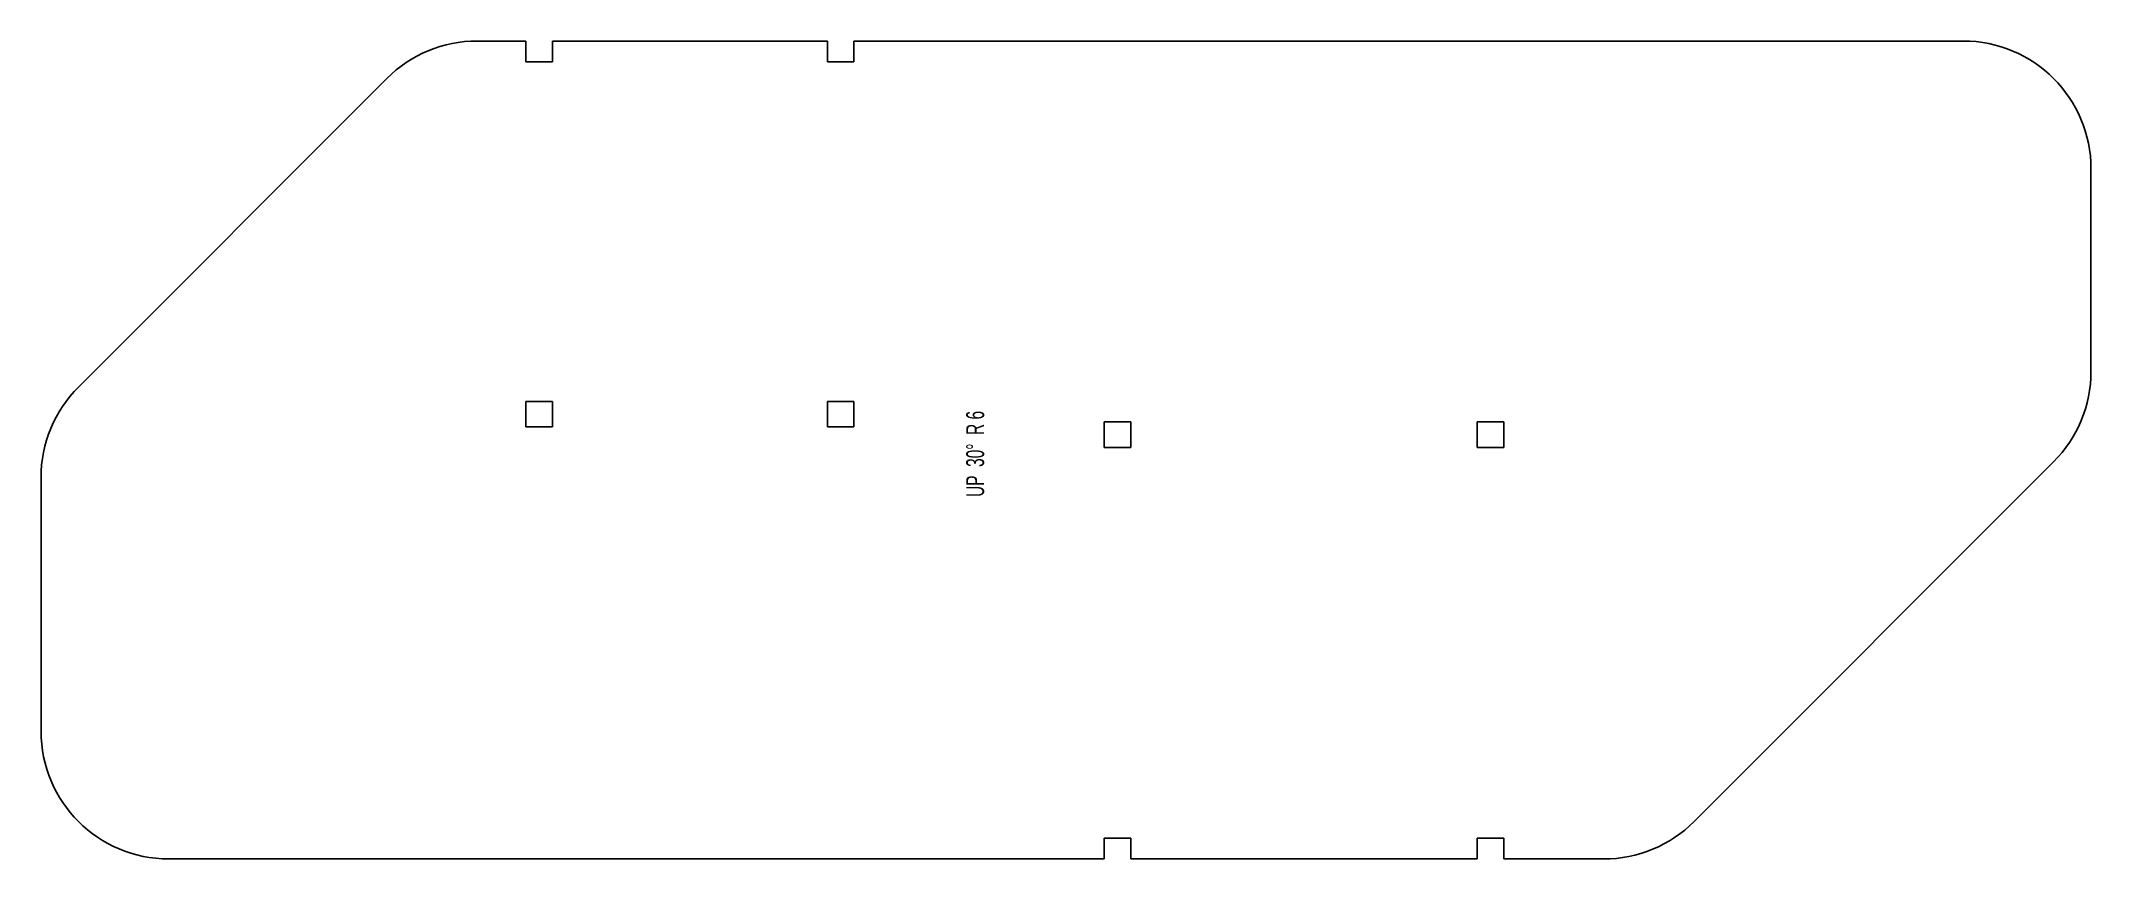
# Model space of a CAD drawing. Header units: millimetres. Extents: x 3 to 405, y 3 to 163.
import ezdxf

# ---------------------------------------------------------------- set-up
doc = ezdxf.new("R2010")
doc.units = ezdxf.units.MM
doc.layers.add('CUT', color=7, linetype='Continuous', lineweight=25)
doc.styles.add('SLDTEXTSTYLE0', font='TXT', dxfattribs={"width": 0.645833})

msp = doc.modelspace()

# ---------------------------------------------------------------- linework, layer by layer
at = {"layer": 'CUT', "color": 3}
for p, q in [((88.79, 163.44), (98.34, 163.44)), ((98.34, 159.34), (98.34, 163.44)), ((103.54, 163.44), (103.54, 159.34)), ((103.54, 163.44), (157.34, 163.44)), ((157.34, 159.34), (157.34, 163.44)), ((162.54, 163.44), (162.54, 159.34)), ((162.54, 163.44), (379.62, 163.44)), ((103.54, 159.34), (98.34, 159.34)), ((162.54, 159.34), (157.34, 159.34)), ((10.76, 95.76), (71.12, 156.12)), ((404.62, 98.79), (404.62, 138.44)), ((103.54, 92.94), (98.34, 92.94)), ((98.34, 92.94), (98.34, 87.94)), ((103.54, 87.94), (103.54, 92.94)), ((162.54, 92.94), (157.34, 92.94)), ((157.34, 92.94), (157.34, 87.94)), ((162.54, 87.94), (162.54, 92.94)), ((216.72, 88.94), (211.52, 88.94)), ((211.52, 88.94), (211.52, 83.94)), ((216.72, 83.94), (216.72, 88.94)), ((289.72, 88.94), (284.52, 88.94)), ((284.52, 88.94), (284.52, 83.94)), ((289.72, 83.94), (289.72, 88.94)), ((98.34, 87.94), (103.54, 87.94)), ((157.34, 87.94), (162.54, 87.94)), ((211.52, 83.94), (216.72, 83.94)), ((284.52, 83.94), (289.72, 83.94)), ((326.94, 10.76), (397.3, 81.12)), ((3.44, 28.44), (3.44, 78.08)), ((211.52, 7.54), (216.72, 7.54)), ((211.52, 3.44), (211.52, 7.54)), ((216.72, 7.54), (216.72, 3.44)), ((284.52, 7.54), (289.72, 7.54)), ((284.52, 3.44), (284.52, 7.54)), ((289.72, 7.54), (289.72, 3.44)), ((211.52, 3.44), (28.44, 3.44)), ((284.52, 3.44), (216.72, 3.44)), ((309.27, 3.44), (289.72, 3.44))]:
    msp.add_line(p, q, dxfattribs=at)
for centre, start, end in [((88.79, 138.44), 90, 135), ((379.62, 138.44), 0, 90), ((379.62, 98.79), 315, 0), ((28.44, 78.08), 135, 180), ((28.44, 28.44), 180, 270), ((309.27, 28.44), 270, 315)]:
    msp.add_arc(centre, 25, start, end, dxfattribs=at)

# ---------------------------------------------------------------- texts
at = {"color": 7, "linetype": 'Continuous', "lineweight": 0, "insert": (184.5, 82.67), "char_height": 3.5, "attachment_point": 2, "rotation": 90, "style": 'SLDTEXTSTYLE0'}
msp.add_mtext('UP  30°  R 6', dxfattribs=at)

doc.saveas('drawing.dxf')
